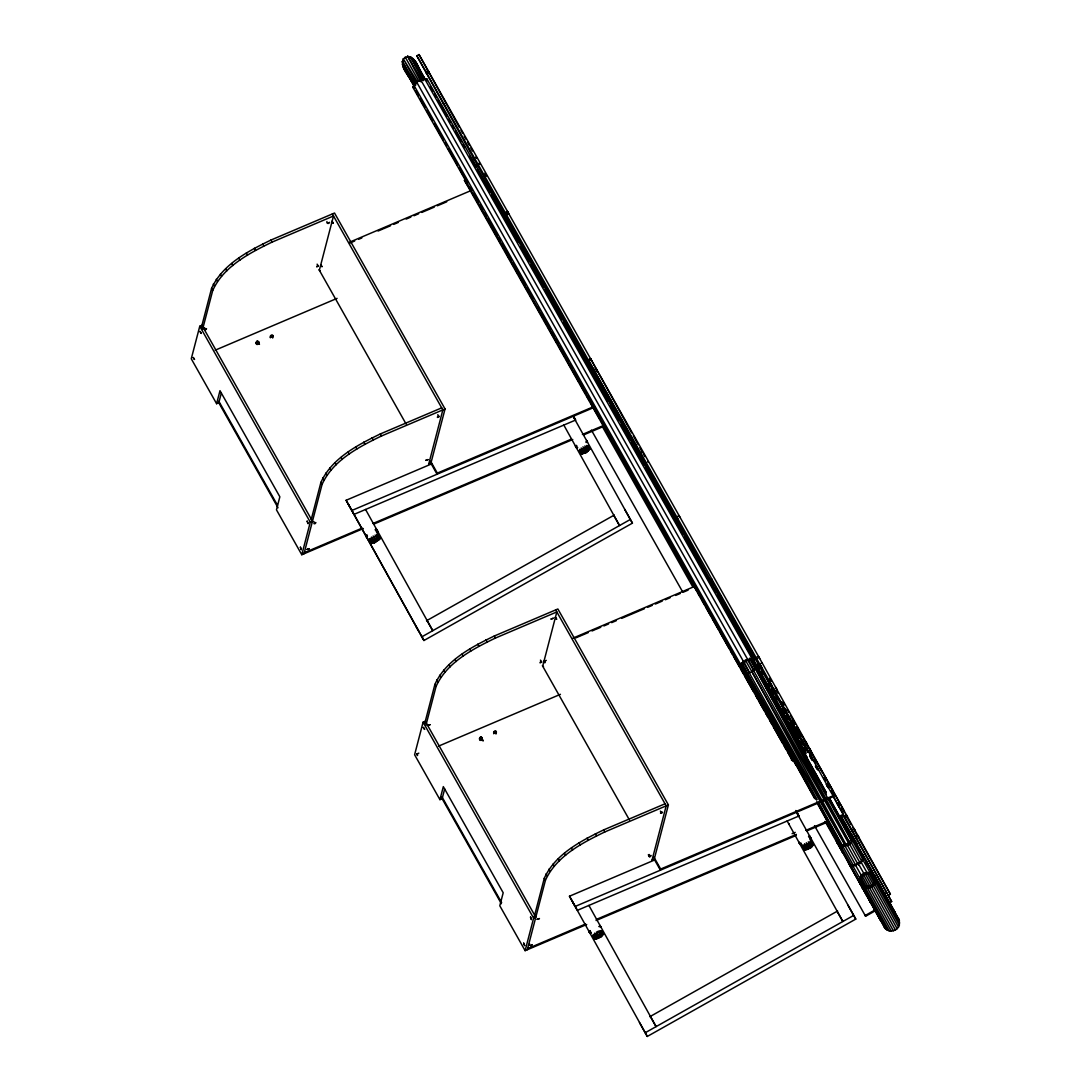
<?xml version="1.0" encoding="UTF-8"?>
<svg xmlns="http://www.w3.org/2000/svg" width="1091" height="1091" viewBox="0 0 1091 1091"><rect width="100%" height="100%" fill="white"/><g stroke="black" fill="none" stroke-linecap="round" stroke-linejoin="round"><path stroke-width="1.5" d="M848.593 863.281L851.13 866.513L850.08 864.631L852.439 865.149L852.426 865.954L848.593 863.281L880.451 920.204L864.345 890.324M849.48 842.197L755.463 668.578L755.749 665.21L424.617 78.743L420.785 79.916L416.721 82.207L412.739 87.089L741.021 667.774M874 875.923L863.404 857.131L863.322 859.817L862.64 859.408L860.744 862.449L858.262 863.54L862.34 860.922L863.008 855.167L881.433 887.815L879.946 886.478M836.252 838.133C835.12 850.83 856.353 847.175 852.071 835.597M378.768 539.418L378.141 538.299L376.722 538.559L373.477 540.4L372.372 542.282L374.54 542.322L378.768 539.418L377.391 536.677M587.967 447.992L587.244 446.696M594.172 934.469L596.463 938.533L601.127 936.433L602.232 934.564L600.064 934.51L595.836 937.428L594.268 934.864M811.309 843.943L811.445 843.002M875.528 882.073C878.814 872.023 862.326 868.504 859.926 878.241C856.626 888.292 873.114 891.824 875.528 882.073L899.379 925.113C897.593 931.578 887.706 933.323 884.365 927.241L836.347 840.479M899.379 925.113L898.779 919.127L874.927 876.1M861.058 879.96C861.385 871.804 875.146 871.845 874.382 880.369C874.068 888.51 860.294 888.469 861.058 879.96L864.345 885.892M258.894 342.192L257.094 343.365L256.794 341.306L258.894 342.192L258.417 344.06L258.199 342.533L256.508 342.397L256.808 344.442L257.094 343.365M273.145 336.137L271.345 337.296L270.554 335.905L272.723 335.401L272.668 338.005L272.436 336.478L270.759 336.328L270.391 337.801L270.677 336.724M480.122 737.257L479.358 739.002L480.981 737.052L482.236 738.143L481.049 740.475L481.949 739.221M496.473 732.088L495.573 733.329L493.896 731.856L496.064 731.338L496.01 733.957L494.946 732.075L493.609 732.947L493.896 731.856M789.066 824.387L789.257 823.596M363.358 528.549L301.784 554.733L310.28 522.194L312.462 521.253L201.944 325.323L199.762 326.25L191.266 358.789L216.604 403.697L218.786 402.77L221.337 393.005M201.385 327.491L211.559 288.447C222.482 264.349 248.216 251.08 270.963 240.047L334.528 213.031L445.046 408.961L430.904 463.184L428.708 464.125L430.618 464.275M202.531 329.537L212.718 290.492C223.628 266.395 249.362 253.126 272.109 242.093L333.491 216.004L319.349 270.227L320.195 270.704M216.604 403.697L219.987 390.673L279.855 496.814L276.459 509.824L301.784 554.733M256.03 343.051L256.303 341.974M256.153 343.87L256.426 342.779M256.508 342.397L256.794 341.306M257.367 342.192L257.64 341.101M257.708 344.524L257.994 343.433M258.199 342.533L258.472 341.456M270.282 336.996L270.554 335.905M270.759 336.328L271.032 335.251M271.604 336.123L271.891 335.046M272.436 336.478L272.723 335.401M311.167 519.766L320.931 482.345C331.841 458.234 357.589 444.978 380.323 433.945L441.705 407.857M303.98 553.792L322.077 484.377C333 460.279 358.734 447.01 381.482 435.991L445.046 408.961M428.708 464.125L442.851 409.889L332.346 213.959M430.645 461.261L437.327 473.112L437.041 474.19L430.359 462.339M509.115 223.669L509.402 222.578M586.699 924.5L525.126 950.67L533.608 918.145L535.804 917.204L425.285 721.274L423.09 722.201L414.607 754.74L439.932 799.648L442.128 798.707L444.678 788.957M424.726 723.442L434.9 684.398C445.824 660.3 471.557 647.031 494.305 635.998L557.869 608.983L668.388 804.913L654.245 859.135L652.05 860.076L653.959 860.226M425.872 725.488L436.059 686.444C446.969 662.332 472.703 649.063 495.45 638.044L556.833 611.942L542.691 666.178L543.536 666.656M439.932 799.648L443.328 786.625L503.196 892.765L499.801 905.775L525.126 950.67M479.767 738.73L480.149 740.394L479.645 737.911M479.849 738.334L480.981 737.052M481.813 737.407L481.526 738.484L480.695 738.13M481.758 740.012L482.236 738.143M493.732 733.752L494.018 732.675M494.087 732.279L494.373 731.202M494.946 732.075L495.232 730.997M495.778 732.429L496.064 731.338M603.309 388.328L619.92 418.508L619.633 419.599L617.124 415.139M534.085 917.34L544.273 878.296C555.183 854.185 580.917 840.916 603.664 829.896L665.046 803.794M527.321 949.743L545.418 880.328C556.342 856.23 582.076 842.961 604.823 831.942L668.388 804.913M652.05 860.076L666.192 805.84L555.674 609.91M653.973 857.212L660.669 869.063L660.382 870.141L654.532 859.776M655.282 859.694L569.461 896.229L575.216 906.43L833.551 796.525L831.328 790.989M832.678 795.203L843.261 814.459L842.975 815.55L839.852 816.873M754.276 668.538L754.754 667.133M740.189 664.283L745.508 672.711L749.653 672.82L754.017 670.351L756.063 666.765L752.354 659.359M414.307 86.898C411.784 77.652 399.211 69.169 403.302 58.778L407.679 56.323L421.59 79.738M787.716 752.163L792.734 761.054L464.439 180.37L465.434 178.16M739.684 666.737C741.948 661.637 748.412 657.968 753.963 658.691L754.14 660.396M791.384 760.004L792.38 757.795L739.698 664.405M378.045 534.863L380.05 538.395L378.522 537.604L374.813 538.954L371.731 541.436L371.581 543.154L374.486 542.841L379.545 539.459L380.05 538.395L378.659 535.804M588.485 446.601L589.876 449.178L586.29 452.724L581.408 453.951L579.607 450.76M593.449 936.542L594.922 939.106L592.945 935.546L594.554 938.451L598.154 934.905L601.85 933.555L603.391 934.332L601.591 936.664L596.081 939.228L594.922 939.106L593.109 935.928M803.29 847.325L804.749 849.903L802.771 846.343L804.381 849.234L807.981 845.702L811.69 844.352L813.218 845.13L811.431 847.462L805.922 850.025L804.749 849.903L802.226 845.457M841.747 847.925L841.202 848.703L842.634 852.535L842.238 850.585M414.103 85.971L415.685 83.748M814.554 798.326L741.075 665.701L745.889 661.051L749.585 659.482L752.285 659.278L752.981 660.532M318.272 266.19C318.722 263.845 314.276 268.713 318.272 266.19L317.113 264.158M438.95 416.707C439.4 414.362 434.954 419.217 438.95 416.707L437.791 414.662M541.6 662.142C542.05 659.796 537.604 664.651 541.6 662.142L540.454 660.096M587.626 451.279L588.595 450.201L587.981 449.097L584.844 450.119L582.212 453.065L584.367 453.12L587.626 451.279L585.962 448.319M810.968 847.23L811.936 846.152L811.309 845.034L808.186 846.07L805.54 849.016L807.708 849.057L810.968 847.23L809.29 844.27M589.522 448.524L587.954 445.619L589.876 449.178L588.349 448.401L584.64 449.751L581.053 453.283L579.376 450.447L581.408 453.951L579.662 450.924M862.34 860.922L853.885 865.681L852.439 865.149L860.567 879.564M594.472 935.123L598.195 932.505L597.623 931.482M377.145 538.34L373.04 540.645L372.454 539.636M600.486 934.291L596.368 936.596M586.835 449.247L583.03 451.388M810.177 845.198L806.372 847.339L804.503 843.943M205.599 329.7C209.049 326.986 201.944 330.368 205.599 329.7L204.44 327.655M314.958 523.598C318.422 520.871 311.317 524.253 314.958 523.598L313.813 521.553M661.541 813.136C665.005 810.422 657.9 813.804 661.541 813.136L660.396 811.104M650.236 856.53C653.7 853.803 646.595 857.185 650.236 856.53L649.077 854.485M520.475 242.734L416.844 55.777L419.012 54.55L762.077 662.755L890.379 894.225L888.21 895.452M425.845 71.856L428.027 70.629C431.013 72.974 426.308 75.62 425.845 71.856L427.113 74.079M426.131 72.361L428.313 71.133L429.281 72.865M505.283 212.677L507.465 211.463C510.438 213.809 505.747 216.441 505.283 212.677L506.538 214.913M589.426 361.857L588.458 360.139L590.64 358.912L591.608 360.644M594.036 370.026C599.341 367.285 591.472 369.508 595.14 371.99L597.322 370.776L596.218 368.813M375.304 529.721C376.45 527.908 378.741 531.944 376.586 531.985M375.386 529.858L376.395 529.108M365.758 535.613L366.849 534.999L367.258 535.749L366.167 536.349C368.076 539.731 364.285 532.994 366.167 536.349M375.536 530.117L376.627 529.503M365.962 535.967L367.04 535.354M375.727 530.458L376.477 529.244M375.945 530.853L377.036 530.24M366.399 536.745L367.49 536.145M377.677 531.372L376.504 531.849L379.682 537.727M576.443 445.387L575.352 446.001L576.334 447.719L577.698 447.624M576.594 445.66L575.884 446.942L576.989 446.342M585.894 441.841L586.985 441.241L587.517 442.182M586.276 442.523L587.367 441.923L586.549 440.464M426.486 620.765L614.274 515.061M421.903 636.789L630.38 519.439M416.148 626.589L423.949 640.499L632.425 523.148L573.675 417.321M762.077 662.755L759.909 663.983L831.465 793.075M591.24 932.832C590.095 934.646 587.817 930.596 589.958 930.555M588.867 931.168L590.04 930.691M589.099 931.564L590.176 930.95M599.054 926.409L600.145 925.795C598.945 923.654 602.382 929.777 600.145 925.795M599.286 926.805L600.377 926.191M590.149 933.432L589.74 932.696L590.817 932.082M589.931 933.05L591.008 932.437M590.081 933.296L591.158 932.696M808.513 836.511L809.59 835.897L810.845 838.133L809.767 838.747L812.85 844.475L811.54 842.061M808.786 837.015L809.877 836.415L810.695 837.861L809.604 838.474M798.694 841.938L799.662 843.67L800.753 843.057M649.827 1016.703L837.602 911.012M884.556 893.897L886.724 892.67L843.029 815.345M645.231 1032.741L853.707 915.39M639.476 1022.54L647.29 1036.45L855.767 919.099L796.185 811.786L798.653 816.068M875.023 909.962L865.19 915.499L865.599 916.249L875.732 910.535M888.77 903.212L891.661 901.575L833.101 796.035M585.594 446.996L580.657 450.392L581.38 451.701M418.944 81.416L422.64 79.848M349.625 242.175L471.312 190.448M485.345 184.474L488.468 183.152M349.993 242.993L354.67 241.002M358.694 239.284L361.817 237.961M378.072 231.033L382.75 229.042M383.664 228.674L390.564 225.714M393.674 224.391L398.365 222.4M406.166 219.073L410.843 217.082M413.966 215.759L418.644 213.768M421.767 212.431L428.899 209.431M429.568 209.117L434.245 207.126M437.368 205.79L446.724 201.808M215.213 350.184L337.092 298.361M418.562 630.953L346.12 500.278L431.941 463.743M437.327 473.112L593.34 406.779M607.373 400.82L610.496 399.483L610.21 400.574L488.182 184.229M346.12 500.278L351.875 510.479L594.609 407.202M575.598 420.062L573.13 415.685L575.598 420.062L354.043 514.379L348.288 504.178M304.266 552.714L362.076 528.126M373.027 523.475L571.479 439.1M582.417 434.45L604.291 425.149M374.295 523.898L572.761 439.523M583.699 434.873L604.005 426.24M572.952 638.126L694.64 586.385M708.686 580.426L711.809 579.089M575.789 637.88L580.48 635.889M581.135 635.617L588.281 632.575M592.045 630.966L595.168 629.643M596.081 629.262L600.759 627.27M603.882 625.948L608.56 623.957M611.683 622.634L616.36 620.643M621.693 618.352L631.062 614.356M631.962 614.001L638.862 611.042M639.762 610.687L644.44 608.696M647.563 607.373L652.241 605.382M655.364 604.059L662.264 601.073M665.387 599.75L670.065 597.759M675.643 595.427L680.32 593.449M683.443 592.113L688.121 590.122M544.109 661.31C544.845 659.1 545.841 665.687 544.109 661.31L546.305 660.382M416.626 754.086C417.362 751.876 418.344 758.463 416.626 754.086L418.808 753.158M438.555 746.135L560.433 694.312M660.669 869.063L833.838 795.434M796.416 811.472L798.939 816L577.384 910.33L571.629 900.13M792.093 833.674L795.23 832.351M527.608 948.665L585.417 924.077M596.354 919.427L796.375 834.397M805.758 830.401L827.633 821.1M838.57 816.45L843.261 814.459M596.068 920.518L796.089 835.474M807.026 830.824L828.915 821.523M328.077 223.56C332.373 220.055 325.964 225.782 326.932 221.528M530.744 945.842C535.04 942.324 528.63 948.052 529.599 943.797M853.885 865.681L856.026 865.108L852.439 865.149M810.586 842.634L805.131 845.089L803.849 847.284L804.722 847.639M480.435 739.303L481.322 739.384M424.617 78.743L427.004 79.057L753.963 658.691M802.499 747.744L805.84 753.676L805.663 751.972L803.276 751.658L794.916 736.834M600.227 931.878L601.482 932.055M407.666 56.309C418.044 57.946 418.849 71.938 424.822 78.566M847.052 831.015L850.925 833.579L899.53 921.022M844.789 844.843L747.376 673.12L744.335 671.647L744.021 670.092L756.458 692.376M412.739 87.089L414.075 88.139M464.439 180.37L470.794 190.311M371.322 540.891L371.145 539.172L372.727 537.754L376.886 535.94L378.236 536.99M848.075 833.033C858.153 839.893 840.425 851.744 837.765 839.947M826.405 794.521L754.577 664.16L825.969 791.902M841.147 816.218L857.049 844.42L840.302 816M841.025 816.709L894.879 912.076L892.343 908.858M863.527 888.879L862.04 887.542L864.577 890.774M423.635 80.625L410.421 56.868L415.003 61.11L424.904 78.975M415.835 85.016L402.347 61.423L403.575 67.533L405.866 69.647M837.152 842.661L871.504 903.825M414.266 86.421L403.575 67.533L413.844 84.88M805.308 755.668L807.313 758.231L803.658 752.735M854.526 841.202L857.049 844.42M878.896 884.596L881.433 887.815M893.188 909.935L894.879 912.076M897.552 917.517L898.779 919.127M579.744 449.751L581.558 452.22L579.894 449.26M803.085 845.702L804.899 848.171M369.917 538.968L371.731 541.436M593.259 934.919L595.059 937.374L593.395 934.414M580.876 451.66L582.58 454.074M804.162 845.852L805.676 848.212L803.999 845.252M370.995 539.104L372.508 541.477L370.831 538.518M804.653 846.739L806.29 849.33L804.558 846.452M371.486 540.004L373.122 542.582M804.094 845.661L805.676 848.212L804.012 845.47M370.926 538.913L372.508 541.477L370.845 538.736M804.626 846.616L806.29 849.33M417.389 81.893L403.302 58.791L416.135 82.807M747.84 660.205L849.125 842.647M594.172 934.687L595.836 937.428M741.362 663.055L817.05 799.567M410.421 56.868L423.417 78.647M742.753 661.228L845.375 844.761M369.549 539.663L371.213 542.5L369.781 539.977M369.699 539.786L371.581 543.154L369.604 539.609M800.93 843.316L804.381 849.234M369.14 538.94L371.581 543.154M593.177 936.078L594.554 938.451M403.575 67.533L414.444 86.257M793.089 758.736L795.885 764.655L792.543 758.722M446.233 103.44L445.851 102.759M444.051 104.668L442.96 102.704L443.669 103.986M775.483 687.166L776.737 689.403M514.788 232.26L513.684 230.31L514.406 231.578M805.676 741.635L806.931 743.871M522.357 245.939L521.266 243.975L521.975 245.257M809.386 748.317L810.64 750.54L809.522 748.576M635.753 445.455L636.721 447.174M639.462 452.124L640.431 453.856M641.181 455.083L642.163 456.815M644.89 461.752L645.858 463.484M846.221 814.772L847.475 817.009L846.371 815.045M853.789 828.437L855.058 830.674L853.939 828.71M857.499 835.12L858.753 837.342L857.649 835.379L855.467 836.606L856.571 838.57L855.317 836.333M773.314 688.394L774.569 690.617L773.464 688.653M684.834 533.976L683.866 532.258M687.575 538.927L688.544 540.659M689.294 541.886L690.276 543.604M693.003 548.555L693.971 550.287M803.508 742.862L804.763 745.085L804.04 743.817M807.204 749.531L808.458 751.767L807.749 750.485M844.052 816L845.307 818.223L844.189 816.259M851.621 829.665L852.876 831.888L851.771 829.924M749.667 658.446L851.403 840.656M811.213 841.597L813.218 845.13L811.322 841.775M601.987 931.755L603.391 934.332L601.373 930.8L603.023 933.678M496.923 200.076L617.997 415.112M618.515 416.026L605.655 392.855M587.981 445.824L589.876 449.178L588.199 446.11M378.154 535.026L380.05 538.395L378.372 535.326M601.482 930.978L603.391 934.332L601.714 931.278M590.64 358.912L591.063 359.689M597.322 370.776L596.6 369.494M679.925 517.216L678.957 515.498L676.925 516.984L677.756 518.443M776.737 689.403L775.633 687.439M588.458 360.139L588.895 360.916M757.181 659.264L756.213 657.546L758.545 656.591L759.636 658.555L758.927 657.273M799.662 843.67L798.844 842.211M769.564 678.37L771.228 681.33M776.219 690.18L777.883 693.126M782.888 701.99L784.552 704.936M787.047 709.368L788.711 712.314M790.375 715.273L795.366 724.124M797.03 727.07L832.733 790.361M792.721 719.815L795.216 724.247M796.88 727.192L801.885 736.043M803.549 739.002L805.213 741.948M806.876 744.908L808.54 747.853M810.204 750.799L822.696 772.946M824.36 775.892L844.243 811.131M827.633 782.97L830.142 787.429M831.806 790.389L833.483 793.362M838.502 802.253L840.179 805.226M841.857 808.186L844.366 812.645M846.03 815.604L851.048 824.51M852.726 827.483L890.379 894.225M416.844 55.777L761.954 668.006M770.314 682.816L771.992 685.789M781.183 702.086L782.847 705.045M784.524 708.004L786.188 710.977M795.394 727.274L797.057 730.234M798.735 733.207L800.399 736.166M809.604 752.463L811.268 755.422M813.777 759.868L815.454 762.841M823.8 777.651L825.478 780.624M711.523 580.18L808.472 752.067M810.149 755.027L812.659 759.472M816 765.405L818.509 769.851M826.869 784.661L828.533 787.634M831.888 793.552L833.551 796.525M497.441 201.003L619.92 418.508M809.849 754.863L812.277 759.541M815.673 765.186L818.141 769.932M826.501 784.374L828.178 787.743M837.397 804.067L839.074 807.04M809.699 754.986L812.195 759.404M815.523 765.309L818.018 769.741M826.351 784.497L828.014 787.443M541.695 281.123L544.286 285.583M545.964 288.542L547.655 291.692M552.578 300.42L554.337 303.393M555.919 306.353L558.537 310.976M560.106 313.772L561.879 316.908M566.897 325.65L569.407 330.259M571.002 333.069L572.761 336.192M574.343 339.015L583.63 355.475M585.226 358.312L586.999 361.285M592.849 371.663L597.882 380.568M599.464 383.541L601.209 386.637M603.732 390.96L605.396 394.056M606.991 396.906L608.764 399.865M610.346 402.838L612.092 405.92M613.701 408.77L713.419 585.417L588.376 359.88L590.545 358.653L631.662 432.841M715 588.376L716.773 591.349M718.355 594.309L720.115 597.295M722.624 601.741L727.656 610.646M729.224 613.606L730.997 616.579M736.861 626.97L741.88 635.876M743.448 638.821L745.235 641.822M747.744 646.267L749.422 649.24M751.003 652.2L752.763 655.173M757.672 664.037L760.304 668.538M761.982 671.51L763.659 674.47M768.555 683.321L770.355 686.348M771.91 689.253L774.542 693.767M776.083 696.672L777.883 699.713M782.779 708.536L785.425 713.064M787.006 716.037L788.766 719.01M790.307 721.887L799.648 738.307M801.189 741.171L803.003 744.239M804.531 747.103L806.208 750.076M809.699 756.118L812.209 760.563M815.413 766.4L817.241 769.469M888.319 895.643L891.661 901.575M531.726 263.736L533.404 266.709M542.609 283.033L544.286 286.006M603.732 391.396L605.396 394.356M757.577 664.146L759.241 667.106M768.459 683.443L770.137 686.403M430.536 86.694L433.045 91.139M434.723 94.099L436.386 97.072M438.064 100.031L447.255 116.342M448.933 119.301L450.61 122.274M452.274 125.233L453.951 128.192M455.629 131.165L461.479 141.544M463.143 144.503L464.821 147.476M469.839 156.368L475.69 166.746M477.367 169.705L486.559 186.016M487.077 187.161L489.914 191.948M491.577 194.907L500.783 211.218M501.287 212.363L514.993 236.42M515.511 237.565L518.334 242.352M520.843 246.798L529.203 261.622M530.881 264.581L533.39 269.027M533.908 270.173L543.427 286.824M545.091 289.783L547.6 294.229M548.118 295.375L554.296 306.094M554.814 307.239L561.824 319.431M563.488 322.404L568.506 331.296M569.025 332.441L586.903 363.903M587.422 365.049L601.114 389.105M601.632 390.251L607.81 400.97M610.319 405.416L615.338 414.307M615.856 415.453L618.679 420.24M621.188 424.685L629.548 439.509M631.225 442.482L640.417 458.779M640.935 459.925L643.758 464.711M645.436 467.684L654.641 483.981M655.145 485.127L668.851 509.183M669.369 510.329L673.024 516.602M673.542 517.748L683.061 534.385M684.739 537.358L687.248 541.804M687.766 542.95L693.931 553.655M694.449 554.801L701.458 567.006M701.977 568.152L708.154 578.857M708.659 580.003L715.682 592.208M717.346 595.168L722.365 604.059M722.883 605.205L726.551 611.478M727.056 612.624L740.762 636.68M741.28 637.826L805.663 751.972M755.681 664.719L761.532 675.097M763.195 678.07L764.873 681.029M767.382 685.475L775.742 700.299M777.419 703.272L786.611 719.569M788.288 722.542L789.952 725.501M791.63 728.474L800.835 744.771M875.637 878.814L877.259 881.705M866.895 863.349L868.518 866.24M870.154 869.132L875.05 877.805M876.673 880.696L878.31 883.587M880.928 888.62L883.601 893.393M884.187 894.402L892.574 909.294M763.141 680.498L764.805 683.471M769.823 692.362L772.333 696.808M774.01 699.781L775.687 702.74M780.692 711.632L782.37 714.605M784.047 717.564L793.239 733.875M862.64 859.408L870.768 873.823M420.785 79.916L747.73 659.564M860.826 861.658L867.318 873.168M405.184 57.005L418.576 80.748M745.289 659.973L849.425 844.516M858.262 863.54L864.058 873.823M416.721 82.207L743.68 661.842M855.317 864.768L861.795 876.264M413.721 84.88L740.666 664.514M460.416 169.896L462.079 172.869M463.757 175.842L465.434 178.801M828.533 822.573L837.738 838.884M415.753 91.112L418.262 95.558M419.926 98.517L424.945 107.423M426.622 110.382L432.472 120.76M434.15 123.719L443.341 140.03M445.019 142.989L446.683 145.962M448.36 148.922L453.379 157.813M455.056 160.786L457.552 165.232M459.229 168.191L467.589 183.015M470.098 187.475L471.776 190.434M473.439 193.393L478.458 202.299M480.135 205.258L482.645 209.704M484.322 212.663L485.986 215.636M487.663 218.595L496.855 234.906M498.532 237.865L500.21 240.838M501.874 243.798L511.079 260.108M512.743 263.067L525.289 285.31M526.967 288.269L532.817 298.648M537.836 307.553L539.5 310.512M541.177 313.472L550.369 329.782M552.046 332.741L553.723 335.714M555.387 338.674L557.896 343.12M559.574 346.092L564.592 354.984M566.256 357.943L567.934 360.916M569.611 363.876L572.12 368.322M573.784 371.295L582.989 387.605M584.653 390.564L586.331 393.524M588.008 396.497L597.2 412.793M598.877 415.766L600.541 418.726M602.218 421.699L607.237 430.59M609.746 435.036L611.41 437.996M613.087 440.969L621.447 455.793M623.957 460.238L625.634 463.198M627.298 466.171L632.316 475.062M633.994 478.022L636.503 482.481M638.167 485.44L639.844 488.4M641.522 491.373L650.713 507.67M652.391 510.643L654.055 513.602M655.732 516.575L664.937 532.872M666.601 535.845L672.451 546.223M674.129 549.182L679.148 558.074M680.825 561.047L686.675 571.425M688.339 574.384L693.358 583.276M695.035 586.249L697.544 590.695M699.208 593.654L704.227 602.559M705.904 605.519L707.582 608.478M709.245 611.451L711.755 615.897M713.432 618.856L718.451 627.748M720.115 630.721L722.624 635.167M724.301 638.126L725.979 641.099M727.642 644.058L736.848 660.369M738.512 663.328L740.189 666.301M472.471 193.284L474.98 197.73M476.658 200.689L478.322 203.662M479.999 206.622L489.191 222.932M490.868 225.892L492.546 228.851M494.209 231.824L503.415 248.134M505.078 251.094L513.438 265.918M515.948 270.363L517.625 273.336M519.302 276.296L528.494 292.606M530.171 295.566L531.835 298.539M533.513 301.498L542.704 317.808M544.382 320.768L546.059 323.741M547.723 326.7L556.928 343.01M558.592 345.97L564.456 356.348M566.12 359.307L578.666 381.55M580.344 384.509L585.362 393.415M587.026 396.374L589.535 400.82M591.213 403.793L599.573 418.617M601.25 421.576L603.746 426.022M605.423 428.981L610.442 437.886M612.119 440.846L613.783 443.819M616.292 448.265L617.97 451.224M619.633 454.183L624.652 463.089M626.329 466.048L628.839 470.494M630.516 473.467L632.18 476.426M633.857 479.385L643.049 495.696M644.726 498.669L646.404 501.628M648.068 504.588L657.273 520.898M658.937 523.871L671.483 546.1M673.161 549.059L679.011 559.438M680.675 562.41L682.352 565.37M684.03 568.343L685.693 571.302M687.371 574.261L696.563 590.572M698.24 593.545L699.917 596.504M701.581 599.464L704.09 603.923M705.768 606.882L710.787 615.774M712.45 618.747L718.314 629.112M719.978 632.084L729.183 648.395M730.847 651.354L732.525 654.314M734.202 657.287L739.207 666.178M740.884 669.138L743.394 673.597M745.071 676.556L753.431 691.38M755.94 695.826L757.604 698.799M759.281 701.758L764.3 710.65M765.977 713.623L767.641 716.582M770.151 721.028L771.828 723.988M773.492 726.961L782.697 743.271M784.361 746.23L786.038 749.19M826.146 822.014L841.406 849.098M850.08 864.631L862.545 886.751M863.936 889.206L867.004 895.943L866.049 893.379M602.341 426.54L692.771 586.849M825.055 821.373L842.634 852.535M591.417 430.127L682.666 591.922M814.527 825.696L865.599 916.249M795.844 810.518L798.939 816M573.675 417.198L575.325 420.117M624.611 509.238L632.425 523.148M847.952 905.175L855.767 919.099M586.685 445.442L588.349 448.401L587.176 445.578M810.013 841.393L811.69 844.352L810.504 841.529M584.94 445.878L586.603 448.837M808.281 841.829L809.945 844.789M582.976 446.792L586.085 452.342M806.317 842.743L809.413 848.293M804.967 844.175L807.708 849.057M581.176 448.006L582.839 450.965M803.221 845.211L805.54 849.016L804.203 846.548M613.756 515.347L619.511 525.548L563.788 425.026M837.097 911.299L842.852 921.5L787.129 820.977M319.036 269.668L406.111 424.044M542.377 665.619L629.452 819.996M648.313 854.744L649.472 856.79M270.963 240.047L272.109 242.093M380.323 433.945L381.482 435.991M494.305 635.998L495.45 638.044M603.664 829.896L604.823 831.942M262.645 243.866L263.804 245.911M372.017 437.764L373.163 439.809M485.986 639.817L487.132 641.863M595.359 833.715L596.504 835.761M254.367 248.243L255.526 250.275M363.739 442.128L364.885 444.173M477.708 644.181L478.867 646.227M587.081 838.079L588.226 840.125M246.334 253.044L247.493 255.089M355.707 446.942L356.852 448.974M469.675 648.995L470.821 651.041M579.048 842.879L580.194 844.925M238.738 258.172L239.897 260.217M348.111 452.069L349.256 454.101M462.079 654.123L463.225 656.155M571.452 848.007L572.598 850.053M231.769 263.49L232.929 265.536M341.142 457.388L342.288 459.42M455.111 659.441L456.256 661.487M564.483 853.339L565.629 855.371M377.595 531.235L376.804 529.844M427.004 620.479L432.759 630.68L365.567 509.47M650.331 1016.43L656.086 1026.631L588.908 905.421M376.845 534.645L379.545 539.459M600.186 930.596L601.85 933.555L600.677 930.732M376.477 535.34L378.141 538.299L376.668 535.449M599.818 931.291L601.482 934.251L600.118 931.578M225.605 268.877L226.751 270.923M334.964 462.775L336.123 464.807M448.947 664.828L450.092 666.874M558.306 858.712L559.451 860.758M375.113 535.081L376.777 538.04M598.441 931.032L600.118 933.991M599.464 933.487L601.127 936.433M373.149 535.995L376.245 541.559M596.477 931.946L599.586 937.51M371.799 537.44L374.54 542.322M595.14 933.391L597.882 938.274M371.335 537.208L374.486 542.841M594.677 933.16L596.341 936.119M370.054 538.477L372.372 542.282L370.913 539.595M220.382 274.196L221.528 276.241M329.741 468.094L330.9 470.126M443.723 670.147L444.869 672.179M553.082 864.031L554.242 866.077M257.817 341.401L259.481 344.361M481.158 737.352L483.068 740.694M481.376 737.857L483.04 740.83M588.949 931.305L589.74 932.696M216.236 279.31L217.395 281.355M325.609 473.208L326.755 475.24M439.578 675.261L440.723 677.306M548.937 869.159L550.096 871.191M213.277 284.096L214.422 286.142M322.636 477.994L323.795 480.04M436.618 680.048L437.764 682.093M545.977 873.946L547.123 875.991M211.559 288.447L212.718 290.492M320.931 482.345L322.077 484.377M434.9 684.398L436.059 686.444M544.273 878.296L545.418 880.328M199.762 326.25L310.28 522.194M423.09 722.201L533.608 918.145M218.868 401.311L277.469 505.215M442.196 797.262L501.642 902.639M218.582 402.388L278.028 507.779M441.078 796.853L501.369 903.73M806.644 743.366L805.826 741.907M647.59 461.493L648.027 462.257M594.431 370.722L595.154 371.99M525.685 251.926L525.248 251.148L526.067 252.607M507.451 211.449L508.72 213.686M745.508 672.711L816.573 800.058M818.236 803.017L841.366 844.475M758.109 695.349L763.086 704.268M764.75 707.241L769.728 716.146M771.378 719.119L779.67 733.984M782.152 738.43L783.815 741.403M785.479 744.376L790.443 753.295M792.107 756.268L797.085 765.173M798.735 768.146L800.399 771.119M819.464 805.294L821.946 809.74M404.093 67.451L402.429 64.478L413.953 85.343M405.743 70.41L410.721 79.329M412.384 82.302L414.035 85.275M811.445 841.925L813.218 845.13M588.104 445.987L589.876 449.178M804.135 846.493L805.54 849.016L804.081 846.33M802.867 846.521L804.749 849.903M579.526 450.583L581.408 453.951M601.605 931.141L603.391 934.332M378.277 535.19L380.05 538.395M593.04 935.737L594.922 939.106M371.035 539.868L372.372 542.282L370.967 539.759M754.577 664.16L826.119 792.598M829.405 798.517L851.662 838.488M424.576 79.357L412.984 58.532L417.908 67.478M741.703 662.933L747.376 673.12M633.312 435.814L638.249 444.719M639.899 447.678L641.535 450.651M643.185 453.624L644.822 456.584M715.028 588.376L716.678 591.349M419.012 54.55L459.311 127.252M460.961 130.224L462.598 133.197M464.248 136.157L465.898 139.13M467.534 142.089L469.185 145.062M470.821 148.035L472.471 150.994M484.813 173.251L486.45 176.224M852.521 837.888L864.031 858.658M865.681 861.617L867.331 864.59L865.654 861.685M875.882 880.028L899.734 923.068M849.207 831.997L854.144 840.902M855.78 843.875L860.717 852.78M862.367 855.739L864.004 858.712M872.514 875.405L874.15 878.378M829.283 797.862L851.58 838.106M803.999 752.558L804.681 753.799M852.248 840.234L862.94 859.517M871 874.355L874.286 880.301M522.112 245.693L523.762 248.666M525.412 251.626L530.335 260.531M531.985 263.504L533.635 266.477M536.104 270.923L537.74 273.896M539.39 276.855L541.041 279.828M542.677 282.787L544.327 285.76M869.227 873.782L874.164 882.687M874.641 883.996L898.493 927.023M851.28 842.443L861.972 861.726M867.331 873.727L873.086 884.119M873.277 885.647L897.129 928.686M849.698 844.298L860.39 863.595M865.463 874.191L872.036 886.056M871.545 886.928L895.397 929.968M847.639 845.661L858.331 864.945M863.786 875.132L870.359 887.01M869.554 887.76L893.393 930.787M862.422 876.496L868.177 886.874M845.293 846.384L855.985 865.681M867.427 888.06L891.279 931.087M861.481 878.146L866.418 887.038M842.866 846.425L853.557 865.722M865.327 887.815L889.179 930.855M861.167 881.787L862.817 884.746M741.048 665.605L741.744 666.846M817.036 802.799L840.165 844.529M838.461 841.925L840.111 844.898M840.561 845.77L851.253 865.054M863.39 887.065L887.242 930.091M859.763 882.319L885.592 928.864M450.665 152.467L452.315 155.454M453.965 158.427L456.447 162.9M461.398 171.846L463.048 174.833M569.461 896.229L647.29 1036.45M351.875 510.479L423.949 640.499M421.521 636.148L423.172 639.108M818.686 802.553L842.457 845.689M744.021 670.092L815.086 798.803M816.723 801.776L840.452 844.789M826.651 784.279L828.274 787.238M717.278 590.381L733.888 620.561M828.042 797.494L850.953 839.088M493.937 194.43L510.547 224.623M424.304 78.988L414.989 61.082L415.616 64.164M419.544 70.451L424.467 79.398M415.003 61.11L424.604 78.634M751.985 671.851L845.975 844.516M793.13 758.613L795.571 763.1M748.467 659.946L754.017 670.351M402.347 61.423L415.057 85.303M749.953 658.214L755.449 668.578M599.995 931.4L601.482 934.251M744.157 662.278L749.653 672.82M407.679 56.323L420.949 81.825M377.336 534.781L378.522 537.604M883.615 925.359L884.365 927.241M876.455 879.428L877.409 881.992M863.008 855.167L863.963 857.731M794.753 761.613L795.885 764.655M869.254 899.83L870.059 902.012M427.004 79.057L427.195 80.761M194.471 359.416L193.243 357.521L194.471 359.416M201.262 333.396L200.021 331.487L201.262 333.396M321.968 266.64L320.727 264.745L321.968 266.64M333.273 223.26L332.046 221.364L333.273 223.26M300.393 547.205L301.28 549.605L300.393 547.205M307.171 521.171L308.071 523.585L307.171 521.171M307.076 549.414L309.285 548.65L307.076 549.414M425.804 460.361L427.999 459.597L425.804 460.361M424.59 729.347L423.363 727.438L424.59 729.347M427.836 725.433L430.045 724.683L427.836 725.433M551.091 619.033L553.287 618.27L551.091 619.033M556.615 619.211L555.374 617.315L556.615 619.211M523.721 943.142L524.621 945.556L523.721 943.142M530.512 917.122L531.412 919.536L530.512 917.122M537.208 919.331L539.404 918.567L537.208 919.331M807.313 758.231L803.972 752.408L807.313 758.231M476.576 158.181L476.031 157.227L476.576 158.181M474.408 159.395L473.139 157.172L474.408 159.395M478.103 166.077L476.849 163.841L478.103 166.077M720.265 596.027L808.036 752.026L720.265 596.027M642.449 452.37L642.053 451.688L642.449 452.37M479.74 163.909L479.304 163.132L479.74 163.909"/></g></svg>
